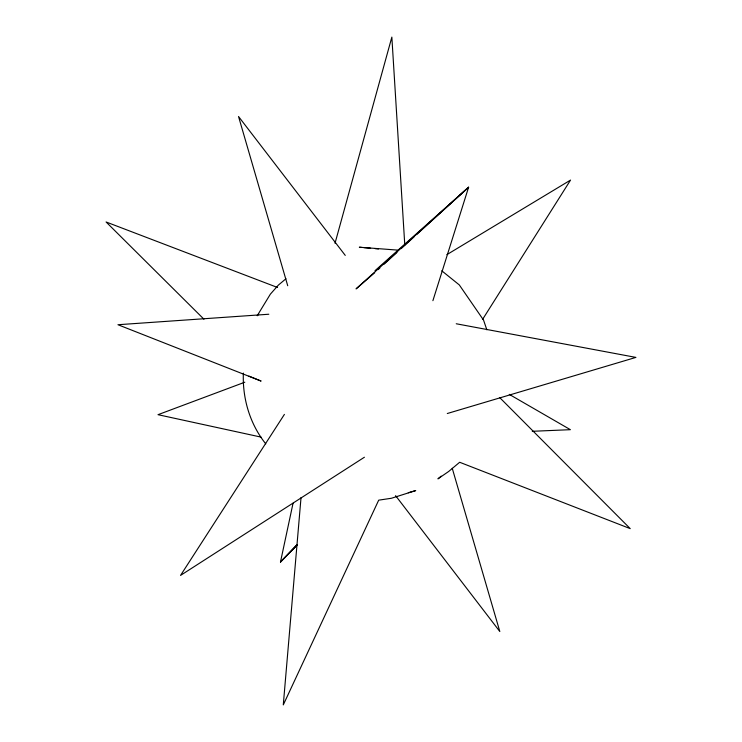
<?xml version="1.0" encoding="UTF-8"?>
<svg xmlns="http://www.w3.org/2000/svg" width="742" height="742" viewBox="0 0 742 742"><rect width="100%" height="100%" fill="white"/><g stroke="black" fill="none" stroke-linecap="round" stroke-linejoin="round"><path stroke-width="1.11" d="M301.02 497.641L283.286 704.9L378.698 500.164L391.424 498.262L415.724 490.573L408.295 492.734M293.044 503.234L280.476 562.028L297.394 544.767M335.022 243.255L391.85 37.1L404.789 245.018M432.892 300.686L468.619 187.197L375.016 270.682M482.671 319.245L570.542 180.083L446.87 254.654M284.409 414.388L180.538 575.412L364.405 457.23M258.717 314.033L257.214 315.73L270.385 294.129L278.361 285.113L285.967 278.742M296.494 545.333L280.476 562.028L297.301 544.628M374.729 272.704L356.058 288.898L468.619 187.197L416.559 234.611M378.142 269.596L379.858 268.038M384.124 264.152L396.924 252.493M401.19 248.607L413.999 236.948M441.184 476.141L437.928 478.859L448.678 471.467L459.669 462.266L630.218 528.629L499.709 397.591M244.804 382.213L158.009 414.685L260.998 437.094M447.287 413.517L635.913 357.403L456.237 323.762M268.808 314.237L117.959 324.727L261.11 381.073L248.922 376.12M532.274 431.297L570.385 429.683L509.281 394.373M397.471 250.091L359.332 247.216L361.586 247.42M363.849 247.624L370.61 248.245M375.118 248.663L378.494 248.969M277.564 287.497L106.087 221.979L203.948 319.208M441.768 270.793L459.298 284.919L483.534 320.09L486.845 329.791M345.262 255.396L238.534 116.503L287.72 285.744M395.588 495.647L499.82 631.525L452.249 468.295M265.766 443.855C249.859 424.007 242.356 398.408 243.367 373.096"/></g></svg>
